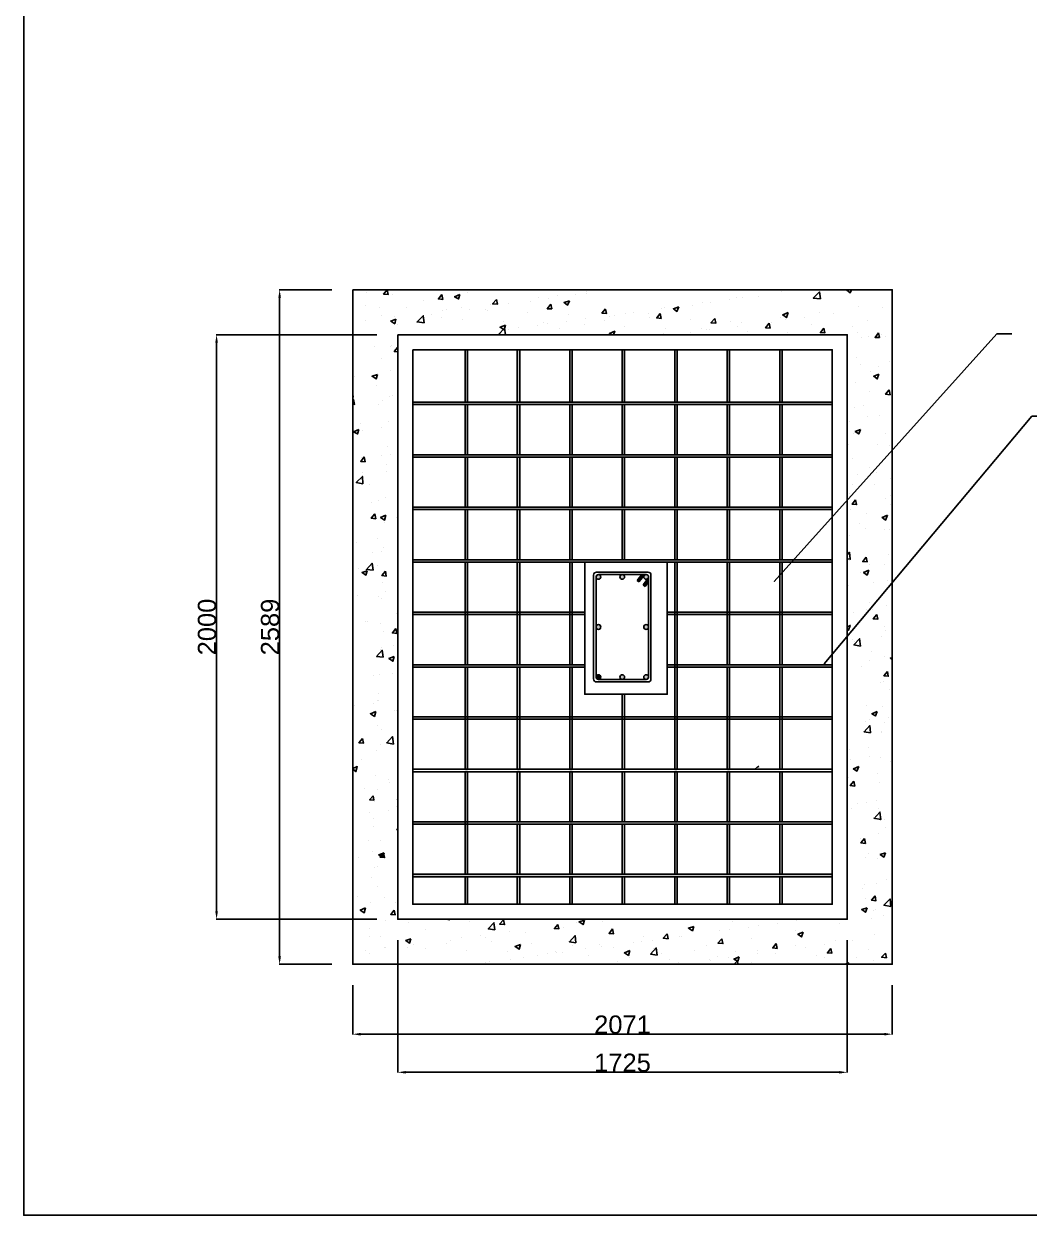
# Model space of a CAD drawing. Header units: millimetres. Extents: x -5055 to 12893, y -3743 to 6806.
# Drawn here: x 5940 to 9799, y -3743 to 829 of the extents above; entities that cross this region are included whole.
import ezdxf
from ezdxf import colors
from ezdxf.entities.mleader import LeaderData, LeaderLine
from ezdxf.math import Vec2, Vec3

# ---------------------------------------------------------------- set-up
doc = ezdxf.new("R2010")
doc.units = ezdxf.units.MM
doc.styles.get("Standard").update_dxf_attribs({"font": 'arial.ttf'})
doc.dimstyles.new('ISO-25', dxfattribs={"dimtxt": 70, "dimasz": 30, "dimexe": 1.25, "dimexo": 80, "dimtad": 1, "dimdec": 0, "dimzin": 9, "dimtxsty": 'Standard', "dimcen": 2.5, "dimadec": 0, "dimazin": 0, "dimtfac": 1, "dimtdec": 0, "dimtmove": 0, "dimatfit": 3, "dimfxl": 1, "dimarcsym": 0})

# ---------------------------------------------------------------- blocks, each defined once
blk = doc.blocks.new('*D10')
at = {"color": 0, "lineweight": -2, "transparency": 16777216}
for p, q in [((7122.5, -191.3), (6920.6, -191.3)), ((6921.8, -221.3), (6921.8, -2750.1)), ((7122.5, -2780.1), (6920.6, -2780.1))]:
    blk.add_line(p, q, dxfattribs=at)
at = {"color": 0, "transparency": 16777216}
for points in [[(6916.8, -221.3), (6926.8, -221.3), (6921.8, -191.3)], [(6916.8, -2750.1), (6926.8, -2750.1), (6921.8, -2780.1)]]:
    blk.add_solid(points, dxfattribs=at)
at = {"layer": 'Defpoints', "color": 0, "transparency": 16777216}
for p in [(7202.5, -191.3), (6921.8, -2780.1), (7202.5, -2780.1)]:
    blk.add_point(p, dxfattribs=at)
at = {"color": 0, "transparency": 16777216, "insert": (6885.5, -1485.7), "char_height": 70, "attachment_point": 5, "rotation": 90}
blk.add_mtext('2589', dxfattribs=at)
blk = doc.blocks.new('*D13')
at = {"color": 0, "lineweight": -2, "transparency": 16777216}
for p, q in [((7202.5, -2860.1), (7202.5, -3049.6)), ((9273.2, -2860.1), (9273.2, -3049.6)), ((7232.5, -3048.4), (9243.2, -3048.4))]:
    blk.add_line(p, q, dxfattribs=at)
at = {"color": 0, "transparency": 16777216}
for points in [[(7232.5, -3043.4), (7232.5, -3053.4), (7202.5, -3048.4)], [(9243.2, -3043.4), (9243.2, -3053.4), (9273.2, -3048.4)]]:
    blk.add_solid(points, dxfattribs=at)
at = {"layer": 'Defpoints', "color": 0, "transparency": 16777216}
for p in [(7202.5, -2780.1), (9273.2, -2780.1), (9273.2, -3048.4)]:
    blk.add_point(p, dxfattribs=at)
at = {"color": 0, "transparency": 16777216, "insert": (8237.9, -3012), "char_height": 70, "attachment_point": 5}
blk.add_mtext('2071', dxfattribs=at)
blk = doc.blocks.new('*D15')
at = {"color": 0, "lineweight": -2, "transparency": 16777216}
for p, q in [((7295.2, -364), (6678.5, -364)), ((6679.8, -394), (6679.8, -2577.4)), ((7295.2, -2607.4), (6678.5, -2607.4))]:
    blk.add_line(p, q, dxfattribs=at)
at = {"color": 0, "transparency": 16777216}
for points in [[(6674.8, -394), (6684.8, -394), (6679.8, -364)], [(6674.8, -2577.4), (6684.8, -2577.4), (6679.8, -2607.4)]]:
    blk.add_solid(points, dxfattribs=at)
at = {"layer": 'Defpoints', "color": 0, "transparency": 16777216}
for p in [(7375.2, -364), (6679.8, -2607.4), (7375.2, -2607.4)]:
    blk.add_point(p, dxfattribs=at)
at = {"color": 0, "transparency": 16777216, "insert": (6643.4, -1485.7), "char_height": 70, "attachment_point": 5, "rotation": 90}
blk.add_mtext('2000', dxfattribs=at)
blk = doc.blocks.new('*D16')
at = {"color": 0, "lineweight": -2, "transparency": 16777216}
for p, q in [((7375.2, -2687.4), (7375.2, -3195.8)), ((9100.5, -2687.4), (9100.5, -3195.8)), ((9070.5, -3194.6), (7405.2, -3194.6))]:
    blk.add_line(p, q, dxfattribs=at)
at = {"color": 0, "transparency": 16777216}
for points in [[(7405.2, -3189.6), (7405.2, -3199.6), (7375.2, -3194.6)], [(9070.5, -3189.6), (9070.5, -3199.6), (9100.5, -3194.6)]]:
    blk.add_solid(points, dxfattribs=at)
at = {"layer": 'Defpoints', "color": 0, "transparency": 16777216}
for p in [(7375.2, -2607.4), (9100.5, -2607.4), (7375.2, -3194.6)]:
    blk.add_point(p, dxfattribs=at)
at = {"color": 0, "transparency": 16777216, "insert": (8237.9, -3158.2), "char_height": 70, "attachment_point": 5}
blk.add_mtext('1725', dxfattribs=at)

msp = doc.modelspace()

# ---------------------------------------------------------------- hatches: boundary and pattern name
h = msp.add_hatch(color=256)
h.dxf.hatch_style = 1
h.paths.add_polyline_path([(7643.5, -421.5), (7634.3, -421.5), (7634.3, -2549.8), (7643.5, -2549.8)])
h.paths.add_polyline_path([(7843.3, -421.5), (7834.1, -421.5), (7834.1, -2549.8), (7843.3, -2549.8)])
h.paths.add_polyline_path([(8044.7, -421.5), (8035.5, -421.5), (8035.5, -2549.8), (8044.7, -2549.8)])
h.paths.add_polyline_path([(8246.2, -1293.4, -1), (8227.8, -1293.4, -1)], flags=0)
h.paths.add_polyline_path([(8154.8, -1485.7, -1), (8136.4, -1485.7, -1)], flags=0)
h.paths.add_polyline_path([(8246.2, -1678, -1), (8227.8, -1678, -1)], flags=0)
edge = h.paths.add_edge_path()
edge.add_arc((8145.5, -1678), 9.2, 276.7774, 360)
edge.add_arc((8145.5, -1678), 9.2, 0, 173.2226)
edge.add_arc((8147.8, -1675.7), 11.5, 186.0612, 263.9388)
edge = h.paths.add_edge_path()
edge.add_arc((8145.5, -1293.4), 9.2, 186.7774, 360)
edge.add_arc((8145.5, -1293.4), 9.2, 0, 83.2226)
edge.add_arc((8147.8, -1295.7), 11.5, 96.0612, 173.9388)
h = msp.add_hatch(color=256)
h.dxf.hatch_style = 1
h.paths.add_polyline_path([(8246.2, -421.5), (8237, -421.5), (8237, -1227.5), (8246.2, -1227.5)])
h.paths.add_polyline_path([(8649.2, -421.5), (8640, -421.5), (8640, -2549.8), (8649.2, -2549.8)])
h.paths.add_polyline_path([(8850.7, -421.5), (8841.5, -421.5), (8841.5, -1287.6), (8850.7, -1277.4)])
h.paths.add_polyline_path([(8447.7, -421.5), (8438.5, -421.5), (8438.5, -2549.8), (8447.7, -2549.8)])
h = msp.add_hatch(color=256)
h.dxf.hatch_style = 1
h.paths.add_polyline_path([(8895.5, -1227.5), (7432.8, -1227.5), (7432.8, -1236.7), (8887.3, -1236.7)])
h.paths.add_polyline_path([(9043, -1026), (7432.8, -1026), (7432.8, -1035.2), (9043, -1035.2)])
h.paths.add_polyline_path([(9043, -824.5), (7432.8, -824.5), (7432.8, -833.7), (9043, -833.7)])
h.paths.add_polyline_path([(9043, -623), (7432.8, -623), (7432.8, -632.2), (9043, -632.2)])
h = msp.add_hatch(color=256)
h.dxf.hatch_style = 1
h.paths.add_polyline_path([(9043, -1227.5), (8895.5, -1227.5), (8887.3, -1236.7), (9043, -1236.7)])
h = msp.add_hatch(color=256)
h.dxf.hatch_style = 1
h.paths.add_polyline_path([(8154.7, -1293.4, 1), (8136.3, -1293.4, 1)])
h.paths.add_polyline_path([(8246.2, -1293.4, 1), (8227.8, -1293.4, 1)])
h.paths.add_polyline_path([(8337.8, -1293.4, 1), (8319.4, -1293.4, 1)])
h.paths.add_polyline_path([(8337.8, -1487), (8337.8, -1484.4, 0.930565), (8319.5, -1485.7, 0.930565)])
h.paths.add_polyline_path([(8136.4, -1485.7, 1), (8154.8, -1485.7, 1)])
h.paths.add_polyline_path([(8154.7, -1678, 1), (8136.3, -1678, 1)])
h.paths.add_polyline_path([(8246.2, -1678, 1), (8227.8, -1678, 1)])
h.paths.add_polyline_path([(8337.8, -1678, 1), (8319.4, -1678, 1)])
h = msp.add_hatch(color=256)
h.dxf.hatch_style = 1
h.paths.add_polyline_path([(8246.2, -1293.4, -1), (8227.8, -1293.4, -1)], flags=0)
h.paths.add_polyline_path([(8154.8, -1485.7, -1), (8136.4, -1485.7, -1)], flags=0)
h.paths.add_polyline_path([(8246.2, -1678, -1), (8227.8, -1678, -1)], flags=0)
edge = h.paths.add_edge_path()
edge.add_arc((8145.5, -1678), 9.2, 276.7774, 360)
edge.add_arc((8145.5, -1678), 9.2, 0, 173.2226)
edge.add_arc((8147.8, -1675.7), 11.5, 186.0612, 263.9388)
edge = h.paths.add_edge_path()
edge.add_arc((8145.5, -1678), 9.2, 276.7774, 360)
edge.add_arc((8145.5, -1678), 9.2, 0, 173.2226)
edge.add_arc((8147.8, -1675.7), 11.5, 186.0612, 263.9388)
edge = h.paths.add_edge_path()
edge.add_arc((8145.5, -1678), 9.2, 276.7774, 360)
edge.add_arc((8145.5, -1678), 9.2, 0, 173.2226)
edge.add_arc((8147.8, -1675.7), 11.5, 186.0612, 263.9388)
h = msp.add_hatch(color=256)
h.dxf.hatch_style = 1
h.paths.add_polyline_path([(8337.8, -1312.6), (8337.8, -1297.3), (8317.5, -1324.4), (8324.8, -1329.9)])
h.paths.add_polyline_path([(8321.1, -1288, -0.23959), (8328.6, -1284.2), (8312.4, -1284.2), (8294.1, -1306.7), (8301.2, -1312.5)])
h = msp.add_hatch(color=256)
h.dxf.hatch_style = 1
h.paths.add_polyline_path([(8640, -1429), (8447.7, -1429), (8447.7, -1438.2), (8640, -1438.2)], flags=16)
h.paths.add_polyline_path([(7834.1, -1429), (7643.5, -1429), (7643.5, -1438.2), (7834.1, -1438.2)])
h.paths.add_polyline_path([(7634.3, -1429), (7432.8, -1429), (7432.8, -1438.2), (7634.3, -1438.2)])
h.paths.add_polyline_path([(8035.5, -1429), (7843.3, -1429), (7843.3, -1438.2), (8035.5, -1438.2)])
h.paths.add_polyline_path([(9043, -1429), (8409.7, -1429), (8409.7, -1438.2), (9043, -1438.2)])
h = msp.add_hatch(color=256)
h.dxf.hatch_style = 1
h.paths.add_polyline_path([(8093.1, -1630.4), (7432.8, -1630.4), (7432.8, -1639.6), (8093.1, -1639.6)])
h.paths.add_polyline_path([(8093.1, -1429), (8044.7, -1429), (8044.7, -1438.2), (8093.1, -1438.2)])
h = msp.add_hatch(color=256)
h.dxf.hatch_style = 1
h.paths.add_polyline_path([(8640, -1429), (8447.7, -1429), (8447.7, -1438.2), (8640, -1438.2)])
h = msp.add_hatch(color=256)
h.dxf.hatch_style = 1
h.paths.add_polyline_path([(9043, -1630.4), (8447.7, -1630.4), (8447.7, -1639.6), (9043, -1639.6)])
h.paths.add_polyline_path([(8438.5, -1630.4), (8409.7, -1630.4), (8409.7, -1639.6), (8438.5, -1639.6)])
h = msp.add_hatch(color=256)
h.dxf.hatch_style = 1
h.paths.add_polyline_path([(7634.3, -1830.2), (7432.8, -1830.2), (7432.8, -1839.4), (7634.3, -1839.4)])
h.paths.add_polyline_path([(7834.1, -1830.2), (7643.5, -1830.2), (7643.5, -1839.4), (7834.1, -1839.4)])
h.paths.add_polyline_path([(8035.5, -1830.2), (7843.3, -1830.2), (7843.3, -1839.4), (8035.5, -1839.4)])
h.paths.add_polyline_path([(8237, -1830.2), (8044.7, -1830.2), (8044.7, -1839.4), (8237, -1839.4)])
h.paths.add_polyline_path([(8438.5, -1830.2), (8246.2, -1830.2), (8246.2, -1839.4), (8438.5, -1839.4)])
h.paths.add_polyline_path([(8640, -1830.2), (8447.7, -1830.2), (8447.7, -1839.4), (8640, -1839.4)])
h.paths.add_polyline_path([(8841.5, -1830.2), (8649.2, -1830.2), (8649.2, -1839.4), (8841.5, -1839.4)])
h.paths.add_polyline_path([(9043, -1830.2), (8850.7, -1830.2), (8850.7, -1839.4), (9043, -1839.4)])
h = msp.add_hatch(color=256)
h.dxf.hatch_style = 1
h.paths.add_polyline_path([(8850.7, -2040.9), (8841.5, -2040.9), (8841.5, -2233.2), (8850.7, -2233.2)])
h = msp.add_hatch(color=256)
h.dxf.hatch_style = 1
h.paths.add_polyline_path([(9043, -2434.7), (7432.8, -2434.7), (7432.8, -2443.9), (9043, -2443.9)])
h.paths.add_polyline_path([(7634.3, -2233.2), (7432.8, -2233.2), (7432.8, -2242.4), (7634.3, -2242.4)])

# ---------------------------------------------------------------- linework, layer by layer
for p, q in [((7432.8, -1227.5), (7634.3, -1227.5)), ((7643.5, -1227.5), (7834.1, -1227.5)), ((7843.3, -1227.5), (8035.5, -1227.5)), ((8044.7, -1227.5), (8438.5, -1227.5)), ((8447.7, -1227.5), (8640, -1227.5)), ((8649.2, -1227.5), (8841.5, -1227.5)), ((8850.7, -1227.5), (9043, -1227.5)), ((7432.8, -1236.7), (7634.3, -1236.7)), ((7643.5, -1236.7), (7834.1, -1236.7)), ((7843.3, -1236.7), (8035.5, -1236.7)), ((8044.7, -1236.7), (8438.5, -1236.7)), ((8447.7, -1236.7), (8640, -1236.7)), ((8649.2, -1236.7), (8841.5, -1236.7)), ((8850.7, -1236.7), (9043, -1236.7)), ((8312.4, -1284.2), (8294.1, -1306.7)), ((8294.1, -1306.7), (8301.2, -1312.5)), ((8321.7, -1287.2), (8301.2, -1312.5)), ((8337.8, -1297.3), (8317.5, -1324.4)), ((8317.5, -1324.4), (8324.8, -1329.9)), ((8337.8, -1312.6), (8324.8, -1329.9))]:
    msp.add_line(p, q)
at = {"color": 7, "lineweight": 25}
for points in [[(5939.9, 6806.1), (12893.3, 6806.1), (12893.3, -3742.9), (5939.9, -3742.9)], [(7202.5, -191.3), (9273.2, -191.3), (9273.2, -2780.1), (7202.5, -2780.1)], [(7334.6, -191.3), (7338, -209.9), (7321, -208.2)], [(7544.5, -209.9), (7547.9, -228.5), (7531, -226.8)], [(7614, -209.9), (7608.9, -226.8), (7593.6, -218.4)], [(7754.5, -228.5), (7757.9, -247.2), (7739.2, -245.5)], [(8997.3, -226.8), (8970.2, -223.4), (8993.9, -199.7)], [(7962.7, -247.2), (7966.1, -264.1), (7949.2, -264.1)], [(8033.9, -233.6), (8027.1, -250.5), (8013.5, -240.4)], [(8453.8, -257.3), (8447, -274.2), (8433.4, -264.1)], [(7368.4, -304.7), (7363.4, -321.7), (7348.1, -311.5)], [(7476.8, -318.3), (7449.7, -314.9), (7473.4, -291.2)], [(8382.6, -282.7), (8386, -301.3), (8369.1, -299.6)], [(8592.6, -301.3), (8596, -320), (8577.4, -318.3)], [(8800.8, -320), (8804.2, -338.6), (8787.3, -336.9)], [(8873.7, -279.3), (8866.9, -297.9), (8853.3, -287.8)], [(7375.2, -364), (9100.5, -364), (9100.5, -2607.4), (7375.2, -2607.4)], [(7788.3, -326.7), (7783.3, -345.4), (7768, -335.2)], [(9010.8, -338.6), (9014.2, -357.2), (8997.3, -355.5)], [(9220.7, -357.2), (9224.1, -374.1), (9207.2, -374.1)], [(7432.8, -421.5), (9043, -421.5), (9043, -2549.8), (7432.8, -2549.8)], [(7297.3, -516.4), (7292.3, -533.3), (7277, -523.1)], [(9222.4, -514.7), (9215.7, -533.3), (9202.1, -523.1)], [(9261.4, -575.6), (9264.8, -594.2), (9247.8, -592.6)], [(7226.2, -728), (7221.1, -744.9), (7205.9, -736.5)], [(9151.3, -728), (9144.6, -744.9), (9131, -734.8)], [(7246.5, -833), (7249.9, -851.6), (7233, -849.9)], [(7241.5, -936.3), (7216.1, -931.2), (7239.8, -907.5)], [(9132.7, -997.2), (9136.1, -1015.8), (9119.2, -1014.1)], [(7287.2, -1051.4), (7290.6, -1070), (7273.6, -1068.3)], [(7329.5, -1056.5), (7324.4, -1075.1), (7309.2, -1064.9)], [(9254.6, -1056.5), (9247.8, -1075.1), (9234.3, -1064.9)], [(9043, -1227.5), (7432.8, -1227.5)], [(9173.3, -1217.3), (9176.7, -1235.9), (9159.8, -1234.3)], [(7258.4, -1269.8), (7253.3, -1286.7), (7238.1, -1276.6)], [(7280.4, -1268.1), (7255, -1264.7), (7277, -1241)], [(7327.8, -1271.5), (7331.2, -1290.1), (7314.3, -1288.4)], [(9183.5, -1268.1), (9176.7, -1286.7), (9163.2, -1276.6)], [(9214, -1437.4), (9217.4, -1456.1), (9200.4, -1454.4)], [(7368.4, -1491.6), (7371.8, -1510.2), (7354.9, -1508.5)], [(9151.3, -1559.3), (9125.9, -1554.3), (9147.9, -1530.6)], [(7319.3, -1601.7), (7294, -1598.3), (7316, -1574.6)], [(7361.7, -1598.3), (7356.6, -1616.9), (7341.4, -1606.7)], [(9254.6, -1655.8), (9258, -1674.5), (9241.1, -1672.8)], [(7290.6, -1809.9), (7285.5, -1828.5), (7270.2, -1818.4)], [(9215.7, -1809.9), (9208.9, -1826.9), (9195.4, -1818.4)], [(9190.3, -1891.2), (9164.9, -1887.8), (9186.9, -1864.1)], [(7239.8, -1913.2), (7243.2, -1931.8), (7226.2, -1930.1)], [(7358.3, -1935.2), (7332.9, -1930.1), (7354.9, -1906.4)], [(9144.6, -2021.6), (9137.8, -2038.5), (9124.2, -2030)], [(9125.9, -2077.4), (9129.3, -2096.1), (9112.4, -2094.4)], [(7280.4, -2133.3), (7283.8, -2150.2), (7266.9, -2148.6)], [(9166.6, -2297.5), (9170, -2316.2), (9153, -2314.5)], [(7322.7, -2351.7), (7317.7, -2368.7), (7302.4, -2360.2)], [(7321, -2351.7), (7324.4, -2370.4), (7307.5, -2368.7)], [(9247.8, -2351.7), (9241.1, -2368.7), (9227.5, -2358.5)], [(9207.2, -2517.7), (9210.6, -2536.3), (9193.7, -2534.6)], [(9268.2, -2558.3), (9241.1, -2553.2), (9264.8, -2529.5)], [(7251.6, -2563.4), (7246.5, -2582), (7231.3, -2571.8)], [(7361.7, -2571.8), (7365.1, -2590.5), (7348.1, -2588.8)], [(9176.7, -2563.4), (9170, -2580.3), (9156.4, -2570.1)], [(7747.7, -2648), (7722.3, -2644.6), (7744.3, -2620.9)], [(7781.6, -2609.1), (7785, -2627.7), (7766.3, -2626)], [(7989.8, -2627.7), (7993.2, -2644.6), (7976.3, -2642.9)], [(8091.4, -2610.8), (8086.3, -2627.7), (8071.1, -2617.6)], [(8199.8, -2644.6), (8203.2, -2663.3), (8186.2, -2661.6)], [(8511.3, -2634.5), (8506.2, -2651.4), (8491, -2641.3)], [(7426, -2681.9), (7420.9, -2698.8), (7405.7, -2688.7)], [(8059.3, -2697.1), (8033.9, -2693.7), (8055.9, -2670)], [(8409.7, -2663.3), (8413.1, -2681.9), (8394.5, -2680.2)], [(8619.7, -2681.9), (8623.1, -2700.5), (8604.4, -2698.8)], [(8931.2, -2656.5), (8924.4, -2675.1), (8910.9, -2665)], [(7845.9, -2703.9), (7840.8, -2722.5), (7825.6, -2712.4)], [(8265.8, -2727.6), (8260.7, -2746.2), (8245.5, -2736.1)], [(8370.8, -2744.5), (8345.4, -2741.2), (8367.4, -2717.4)], [(8827.9, -2700.5), (8831.3, -2719.1), (8814.4, -2717.4)], [(9037.9, -2719.1), (9041.3, -2737.8), (9024.3, -2736.1)], [(9247.8, -2737.8), (9251.2, -2754.7), (9232.6, -2753)], [(8685.7, -2751.3), (8680.6, -2768.2), (8665.4, -2759.8)]]:
    msp.add_lwpolyline(points, close=True, dxfattribs=at)
for points in [[(7255, -203.1), (7255, -203.1)], [(7327.8, -194.7), (7327.8, -194.7)], [(7356.6, -209.9), (7356.6, -209.9)], [(7644.4, -203.1), (7644.4, -203.1)], [(7915.3, -221.8), (7915.3, -221.8)], [(7952.6, -225.1), (7952.6, -225.1)], [(7988.1, -213.3), (7988.1, -213.3)], [(8055.9, -208.2), (8055.9, -208.2)], [(8098.2, -198.1), (8098.2, -198.1)], [(8099.9, -206.5), (8099.9, -206.5)], [(8677.2, -221.8), (8677.2, -221.8)], [(8697.6, -220.1), (8697.6, -220.1)], [(8758.5, -216.7), (8758.5, -216.7)], [(8848.3, -193), (8848.3, -193)], [(8848.3, -199.7), (8848.3, -199.7)], [(9117.5, -191.3), (9112.4, -203.1), (9098.8, -193), (9102.2, -191.3)], [(7205.9, -231.9), (7205.9, -231.9)], [(7249.9, -252.2), (7249.9, -252.2)], [(7304.1, -260.7), (7304.1, -260.7)], [(7407.4, -259), (7407.4, -259)], [(7473.4, -231.9), (7473.4, -231.9)], [(7546.2, -270.9), (7546.2, -270.9)], [(7563.2, -265.8), (7563.2, -265.8)], [(7619, -260.7), (7619, -260.7)], [(7651.2, -267.5), (7651.2, -267.5)], [(7713.9, -265.8), (7713.9, -265.8)], [(7718.9, -272.5), (7718.9, -272.5)], [(7730.8, -247.2), (7730.8, -247.2)], [(7801.9, -245.5), (7801.9, -245.5)], [(7884.9, -237), (7884.9, -237)], [(8172.7, -265.8), (8176.1, -282.7), (8159.1, -281), (8172.7, -264.1)], [(8389.4, -264.1), (8389.4, -264.1)], [(8397.9, -260.7), (8397.9, -260.7)], [(8507.9, -252.2), (8507.9, -252.2)], [(8545.2, -242.1), (8545.2, -242.1)], [(8574, -240.4), (8574, -240.4)], [(8646.8, -230.2), (8646.8, -230.2)], [(9142.9, -257.3), (9142.9, -257.3)], [(9234.3, -259), (9234.3, -259)], [(7251.6, -309.8), (7251.6, -309.8)], [(7312.6, -291.2), (7312.6, -291.2)], [(7353.2, -306.4), (7353.2, -306.4)], [(7361.7, -294.6), (7361.7, -294.6)], [(7468.3, -297.9), (7468.3, -297.9)], [(7503.9, -286.1), (7503.9, -286.1)], [(7544.5, -296.3), (7544.5, -296.3)], [(7624.1, -304.7), (7624.1, -304.7)], [(7779.9, -311.5), (7779.9, -311.5)], [(7874.7, -279.3), (7874.7, -279.3)], [(7935.7, -318.3), (7935.7, -318.3)], [(8022, -313.2), (8022, -313.2)], [(8030.5, -286.1), (8030.5, -286.1)], [(8096.5, -303), (8096.5, -303)], [(8167.6, -309.8), (8167.6, -309.8)], [(8186.2, -292.9), (8186.2, -292.9)], [(8206.6, -289.5), (8206.6, -289.5)], [(8248.9, -281), (8248.9, -281)], [(8279.4, -279.3), (8279.4, -279.3)], [(8336.9, -281), (8336.9, -281)], [(8342, -297.9), (8342, -297.9)], [(8497.8, -304.7), (8497.8, -304.7)], [(8653.5, -311.5), (8653.5, -311.5)], [(8694.2, -318.3), (8694.2, -318.3)], [(8809.3, -318.3), (8809.3, -318.3)], [(8843.2, -297.9), (8843.2, -297.9)], [(8865.2, -306.4), (8865.2, -306.4)], [(8938, -297.9), (8938, -297.9)], [(8992.2, -279.3), (8992.2, -279.3)], [(9049.7, -282.7), (9049.7, -282.7)], [(9176.7, -309.8), (9176.7, -309.8)], [(7204.2, -353.8), (7204.2, -353.8)], [(7373.5, -325), (7373.5, -325)], [(7652.9, -362.3), (7652.9, -362.3)], [(7776.5, -364), (7763, -362.3), (7785, -338.6), (7788.3, -364)], [(7798.5, -343.7), (7798.5, -343.7)], [(7837.5, -336.9), (7837.5, -336.9)], [(7910.3, -328.4), (7910.3, -328.4)], [(7949.2, -321.7), (7949.2, -321.7)], [(7996.6, -340.3), (7996.6, -340.3)], [(8091.4, -325), (8091.4, -325)], [(8196.4, -364), (8187.9, -358.9), (8208.2, -350.4), (8203.2, -364)], [(8247.2, -331.8), (8247.2, -331.8)], [(8394.5, -358.9), (8394.5, -358.9)], [(8403, -338.6), (8403, -338.6)], [(8497.8, -355.5), (8497.8, -355.5)], [(8541.8, -340.3), (8541.8, -340.3)], [(8560.4, -343.7), (8560.4, -343.7)], [(8570.6, -345.4), (8570.6, -345.4)], [(8680.6, -331.8), (8680.6, -331.8)], [(8716.2, -350.4), (8716.2, -350.4)], [(8872, -357.2), (8872, -357.2)], [(8965.1, -325), (8965.1, -325)], [(9007.4, -338.6), (9007.4, -338.6)], [(9027.7, -364), (9027.7, -364)], [(9122.5, -331.8), (9122.5, -331.8)], [(9139.5, -353.8), (9139.5, -353.8)], [(9230.9, -364), (9230.9, -364)], [(7285.5, -409.7), (7285.5, -409.7)], [(7348.1, -408), (7348.1, -408)], [(7349.8, -404.6), (7349.8, -404.6)], [(7375.2, -430), (7361.7, -428.3), (7375.2, -411.4)], [(9156.4, -374.1), (9156.4, -374.1)], [(9183.5, -370.8), (9183.5, -370.8)], [(9246.1, -372.4), (9246.1, -372.4)], [(7314.3, -457.1), (7314.3, -457.1)], [(7634.3, -421.5), (7634.3, -623)], [(7643.5, -421.5), (7643.5, -623)], [(7834.1, -421.5), (7834.1, -623)], [(7843.3, -421.5), (7843.3, -623)], [(8035.5, -421.5), (8035.5, -623)], [(8044.7, -421.5), (8044.7, -623)], [(8237, -421.5), (8237, -623)], [(8246.2, -421.5), (8246.2, -623)], [(8438.5, -421.5), (8438.5, -623)], [(8447.7, -421.5), (8447.7, -623)], [(8640, -421.5), (8640, -623)], [(8649.2, -421.5), (8649.2, -623)], [(8841.5, -421.5), (8841.5, -623)], [(8850.7, -421.5), (8850.7, -623)], [(9136.1, -450.3), (9136.1, -450.3)], [(7346.4, -501.1), (7346.4, -501.1)], [(9153, -479.1), (9153, -479.1)], [(9219.1, -485.9), (9219.1, -485.9)], [(9263.1, -465.6), (9263.1, -465.6)], [(7207.6, -524.8), (7207.6, -524.8)], [(9132.7, -548.5), (9132.7, -548.5)], [(9188.6, -504.5), (9188.6, -504.5)], [(7202.5, -602.7), (7204.2, -602.7), (7202.5, -592.6)], [(7292.3, -557), (7292.3, -557)], [(9186.9, -580.7), (9186.9, -580.7)], [(7202.5, -618), (7205.9, -612.9), (7209.3, -631.5), (7202.5, -629.8)], [(7302.4, -631.5), (7302.4, -631.5)], [(7316, -616.3), (7316, -616.3)], [(7343.1, -599.3), (7343.1, -599.3)], [(7353.2, -595.9), (7353.2, -595.9)], [(7432.8, -623), (7634.3, -623)], [(7432.8, -632.2), (7634.3, -632.2)], [(7634.3, -632.2), (7634.3, -824.5)], [(7643.5, -623), (7834.1, -623)], [(7643.5, -632.2), (7834.1, -632.2)], [(7643.5, -632.2), (7643.5, -824.5)], [(7834.1, -632.2), (7834.1, -824.5)], [(7843.3, -623), (8035.5, -623)], [(7843.3, -632.2), (8035.5, -632.2)], [(7843.3, -632.2), (7843.3, -824.5)], [(8035.5, -632.2), (8035.5, -824.5)], [(8044.7, -623), (8237, -623)], [(8044.7, -632.2), (8237, -632.2)], [(8044.7, -632.2), (8044.7, -824.5)], [(8237, -632.2), (8237, -824.5)], [(8246.2, -623), (8438.5, -623)], [(8246.2, -632.2), (8438.5, -632.2)], [(8246.2, -632.2), (8246.2, -824.5)], [(8438.5, -632.2), (8438.5, -824.5)], [(8447.7, -623), (8640, -623)], [(8447.7, -632.2), (8640, -632.2)], [(8447.7, -632.2), (8447.7, -824.5)], [(8640, -632.2), (8640, -824.5)], [(8649.2, -623), (8841.5, -623)], [(8649.2, -632.2), (8841.5, -632.2)], [(8649.2, -632.2), (8649.2, -824.5)], [(8841.5, -632.2), (8841.5, -824.5)], [(8850.7, -623), (9043, -623)], [(8850.7, -632.2), (9043, -632.2)], [(8850.7, -632.2), (8850.7, -824.5)], [(9163.2, -636.6), (9163.2, -636.6)], [(9129.3, -645), (9129.3, -645)], [(9176.7, -678.9), (9176.7, -678.9)], [(9224.1, -675.5), (9224.1, -675.5)], [(7202.5, -724.6), (7202.5, -724.6)], [(7233, -706), (7233, -706)], [(7238.1, -731.4), (7238.1, -731.4)], [(7312.6, -721.2), (7312.6, -721.2)], [(7339.7, -695.8), (7339.7, -695.8)], [(7373.5, -694.1), (7373.5, -694.1)], [(9110.7, -695.8), (9110.7, -695.8)], [(9125.9, -743.2), (9125.9, -743.2)], [(9246.1, -743.2), (9246.1, -743.2)], [(7336.3, -792.3), (7336.3, -792.3)], [(7346.4, -822.8), (7346.4, -822.8)], [(9103.9, -783.9), (9103.9, -783.9)], [(9217.4, -785.6), (9217.4, -785.6)], [(9261.4, -790.7), (9261.4, -790.7)], [(9271.5, -819.4), (9271.5, -819.4)], [(7234.7, -836.4), (7234.7, -836.4)], [(7314.3, -826.2), (7314.3, -826.2)], [(7332.9, -861.8), (7332.9, -861.8)], [(7432.8, -824.5), (7634.3, -824.5)], [(7432.8, -833.7), (7634.3, -833.7)], [(7634.3, -833.7), (7634.3, -1026)], [(7643.5, -824.5), (7834.1, -824.5)], [(7643.5, -833.7), (7834.1, -833.7)], [(7643.5, -833.7), (7643.5, -1026)], [(7834.1, -833.7), (7834.1, -1026)], [(7843.3, -824.5), (8035.5, -824.5)], [(7843.3, -833.7), (8035.5, -833.7)], [(7843.3, -833.7), (7843.3, -1026)], [(8035.5, -833.7), (8035.5, -1026)], [(8044.7, -824.5), (8237, -824.5)], [(8044.7, -833.7), (8237, -833.7)], [(8044.7, -833.7), (8044.7, -1026)], [(8237, -833.7), (8237, -1026)], [(8246.2, -824.5), (8438.5, -824.5)], [(8246.2, -833.7), (8438.5, -833.7)], [(8246.2, -833.7), (8246.2, -1026)], [(8438.5, -833.7), (8438.5, -1026)], [(8447.7, -824.5), (8640, -824.5)], [(8447.7, -833.7), (8640, -833.7)], [(8447.7, -833.7), (8447.7, -1026)], [(8640, -833.7), (8640, -1026)], [(8649.2, -824.5), (8841.5, -824.5)], [(8649.2, -833.7), (8841.5, -833.7)], [(8649.2, -833.7), (8649.2, -1026)], [(8841.5, -833.7), (8841.5, -1026)], [(8850.7, -824.5), (9043, -824.5)], [(8850.7, -833.7), (9043, -833.7)], [(8850.7, -833.7), (8850.7, -1026)], [(9122.5, -839.8), (9122.5, -839.8)], [(7238.1, -893.9), (7238.1, -893.9)], [(7331.2, -890.5), (7331.2, -890.5)], [(9141.2, -900.7), (9141.2, -900.7)], [(9186.9, -875.3), (9186.9, -875.3)], [(9214, -892.2), (9214, -892.2)], [(7268.6, -938), (7268.6, -938)], [(9119.2, -938), (9119.2, -938)], [(9203.8, -939.6), (9203.8, -939.6)], [(9268.2, -917.6), (9268.2, -917.6)], [(7302.4, -1000.6), (7302.4, -1000.6)], [(7327.8, -987.1), (7327.8, -987.1)], [(9109, -973.5), (9109, -973.5)], [(9247.8, -992.1), (9247.8, -992.1)], [(9264.8, -980.3), (9264.8, -980.3)], [(7273.6, -1009.1), (7273.6, -1009.1)], [(7432.8, -1026), (7634.3, -1026)], [(7432.8, -1035.2), (7634.3, -1035.2)], [(7634.3, -1035.2), (7634.3, -1227.5)], [(7643.5, -1026), (7834.1, -1026)], [(7643.5, -1035.2), (7834.1, -1035.2)], [(7643.5, -1035.2), (7643.5, -1227.5)], [(7834.1, -1035.2), (7834.1, -1227.5)], [(7843.3, -1026), (8035.5, -1026)], [(7843.3, -1035.2), (8035.5, -1035.2)], [(7843.3, -1035.2), (7843.3, -1227.5)], [(8035.5, -1035.2), (8035.5, -1227.5)], [(8044.7, -1026), (8237, -1026)], [(8044.7, -1035.2), (8237, -1035.2)], [(8044.7, -1035.2), (8044.7, -1227.5)], [(8237, -1035.2), (8237, -1227.5)], [(8246.2, -1026), (8438.5, -1026)], [(8246.2, -1035.2), (8438.5, -1035.2)], [(8246.2, -1035.2), (8246.2, -1227.5)], [(8438.5, -1035.2), (8438.5, -1227.5)], [(8447.7, -1026), (8640, -1026)], [(8447.7, -1035.2), (8640, -1035.2)], [(8447.7, -1035.2), (8447.7, -1227.5)], [(8640, -1035.2), (8640, -1227.5)], [(8649.2, -1026), (8841.5, -1026)], [(8649.2, -1035.2), (8841.5, -1035.2)], [(8649.2, -1035.2), (8649.2, -1227.5)], [(8841.5, -1035.2), (8841.5, -1227.5)], [(8850.7, -1026), (9043, -1026)], [(8850.7, -1035.2), (9043, -1035.2)], [(8850.7, -1035.2), (8850.7, -1227.5)], [(9114.1, -1034.5), (9114.1, -1034.5)], [(9137.8, -1007.4), (9137.8, -1007.4)], [(9175, -1049.7), (9175, -1049.7)], [(9264.8, -1014.1), (9264.8, -1014.1)], [(7324.4, -1085.3), (7324.4, -1085.3)], [(7371.8, -1064.9), (7371.8, -1064.9)], [(9146.2, -1088.6), (9146.2, -1088.6)], [(7373.5, -1134.4), (7373.5, -1134.4)], [(9110.7, -1132.7), (9110.7, -1132.7)], [(9171.6, -1107.3), (9171.6, -1107.3)], [(9244.5, -1112.3), (9244.5, -1112.3)], [(9261.4, -1110.7), (9261.4, -1110.7)], [(7217.8, -1159.8), (7217.8, -1159.8)], [(7299, -1144.5), (7299, -1144.5)], [(7321, -1181.8), (7321, -1181.8)], [(7373.5, -1164.8), (7373.5, -1164.8)], [(7278.7, -1198.7), (7278.7, -1198.7)], [(7312.6, -1197), (7312.6, -1197)], [(9100.5, -1208.9), (9109, -1198.7), (9112.4, -1225.8), (9100.5, -1224.1)], [(9107.3, -1229.2), (9107.3, -1229.2)], [(9258, -1208.9), (9258, -1208.9)], [(7222.8, -1259.7), (7222.8, -1259.7)], [(7295.6, -1249.5), (7295.6, -1249.5)], [(7317.7, -1280), (7317.7, -1280)], [(7634.3, -1236.7), (7634.3, -1630.4)], [(7643.5, -1236.7), (7643.5, -1630.4)], [(7834.1, -1236.7), (7834.1, -1630.4)], [(7843.3, -1236.7), (7843.3, -1630.4)], [(8035.5, -1236.7), (8035.5, -1630.4)], [(8044.7, -1236.7), (8044.7, -1630.4)], [(8093.1, -1236.7), (8093.1, -1743.9), (8409.7, -1743.9), (8409.7, -1236.7)], [(8438.5, -1236.7), (8438.5, -2031.7)], [(8447.7, -1236.7), (8447.7, -2031.7)], [(8640, -1236.7), (8640, -1630.4)], [(8649.2, -1236.7), (8649.2, -1630.4)], [(8841.5, -1236.7), (8841.5, -1630.4)], [(8850.7, -1236.7), (8850.7, -1630.4)], [(9149.6, -1276.6), (9149.6, -1276.6)], [(9186.9, -1244.4), (9186.9, -1244.4)], [(9244.5, -1244.4), (9244.5, -1244.4)], [(7316, -1313.8), (7316, -1313.8)], [(8337.8, -1297.3), (8337.8, -1293.4)], [(9103.9, -1325.7), (9103.9, -1325.7)], [(9202.1, -1313.8), (9202.1, -1313.8)], [(9254.6, -1305.4), (9254.6, -1305.4)], [(7219.5, -1364.6), (7219.5, -1364.6)], [(7300.7, -1369.7), (7300.7, -1369.7)], [(7329.5, -1349.4), (7329.5, -1349.4)], [(7314.3, -1376.5), (7314.3, -1376.5)], [(9186.9, -1393.4), (9186.9, -1393.4)], [(9251.2, -1403.6), (9251.2, -1403.6)], [(7258.4, -1462.8), (7258.4, -1462.8)], [(7371.8, -1434), (7371.8, -1434)], [(7432.8, -1429), (7634.3, -1429)], [(7432.8, -1438.2), (7634.3, -1438.2)], [(7643.5, -1429), (7834.1, -1429)], [(7643.5, -1438.2), (7834.1, -1438.2)], [(7843.3, -1429), (8035.5, -1429)], [(7843.3, -1438.2), (8035.5, -1438.2)], [(8044.7, -1429), (8093.1, -1429)], [(8044.7, -1438.2), (8093.1, -1438.2)], [(8447.7, -1429), (8640, -1429)], [(8447.7, -1438.2), (8640, -1438.2)], [(8649.2, -1429), (8841.5, -1429)], [(8649.2, -1438.2), (8841.5, -1438.2)], [(8850.7, -1429), (9043, -1429)], [(8850.7, -1438.2), (9043, -1438.2)], [(9100.5, -1423.9), (9100.5, -1423.9)], [(9124.2, -1429), (9124.2, -1429)], [(9175, -1418.8), (9175, -1418.8)], [(9198.7, -1418.8), (9198.7, -1418.8)], [(7253.3, -1464.5), (7253.3, -1464.5)], [(7310.9, -1473), (7310.9, -1473)], [(7319.3, -1501.8), (7319.3, -1501.8)], [(9100.5, -1484.8), (9112.4, -1479.8), (9105.6, -1498.4), (9100.5, -1493.3)], [(9244.5, -1483.1), (9244.5, -1483.1)], [(9247.8, -1500.1), (9247.8, -1500.1)], [(9120.9, -1533.9), (9120.9, -1533.9)], [(9129.3, -1542.4), (9129.3, -1542.4)], [(9232.6, -1520.4), (9232.6, -1520.4)], [(7307.5, -1571.2), (7307.5, -1571.2)], [(7312.6, -1566.1), (7312.6, -1566.1)], [(7360, -1556), (7360, -1556)], [(9192, -1581.3), (9192, -1581.3)], [(9242.8, -1598.3), (9242.8, -1598.3)], [(7356.6, -1618.6), (7356.6, -1618.6)], [(7432.8, -1630.4), (7634.3, -1630.4)], [(7432.8, -1639.6), (7634.3, -1639.6)], [(7634.3, -1639.6), (7634.3, -2031.7)], [(7643.5, -1630.4), (7834.1, -1630.4)], [(7643.5, -1639.6), (7834.1, -1639.6)], [(7643.5, -1639.6), (7643.5, -2031.7)], [(7834.1, -1639.6), (7834.1, -2031.7)], [(7843.3, -1630.4), (8035.5, -1630.4)], [(7843.3, -1639.6), (8035.5, -1639.6)], [(7843.3, -1639.6), (7843.3, -2031.7)], [(8035.5, -1639.6), (8035.5, -2031.7)], [(8044.7, -1630.4), (8093.1, -1630.4)], [(8044.7, -1639.6), (8093.1, -1639.6)], [(8044.7, -1639.6), (8044.7, -2031.7)], [(8409.7, -1630.4), (8438.5, -1630.4)], [(8409.7, -1639.6), (8438.5, -1639.6)], [(8447.7, -1630.4), (8640, -1630.4)], [(8447.7, -1639.6), (8640, -1639.6)], [(8640, -1639.6), (8640, -2031.7)], [(8649.2, -1630.4), (8841.5, -1630.4)], [(8649.2, -1639.6), (8841.5, -1639.6)], [(8649.2, -1639.6), (8649.2, -2031.7)], [(8841.5, -1639.6), (8841.5, -2031.7)], [(8850.7, -1630.4), (9043, -1630.4)], [(8850.7, -1639.6), (9043, -1639.6)], [(8850.7, -1639.6), (8850.7, -2031.7)], [(9154.7, -1635.5), (9154.7, -1635.5)], [(9185.2, -1615.2), (9185.2, -1615.2)], [(9273.2, -1610.1), (9266.5, -1605.1), (9273.2, -1603.4)], [(7283.8, -1671.1), (7283.8, -1671.1)], [(7304.1, -1667.7), (7304.1, -1667.7)], [(7356.6, -1662.6), (7356.6, -1662.6)], [(7202.5, -1711.7), (7202.5, -1708.3)], [(7202.5, -1711.7), (7202.5, -1711.7)], [(9227.5, -1698.2), (9227.5, -1698.2)], [(9239.4, -1694.8), (9239.4, -1694.8)], [(9263.1, -1727), (9263.1, -1727)], [(7280.4, -1777.8), (7280.4, -1777.8)], [(7299, -1767.6), (7299, -1767.6)], [(7300.7, -1740.5), (7300.7, -1740.5)], [(7300.7, -1765.9), (7300.7, -1765.9)], [(8237, -1743.9), (8237, -2031.7)], [(8246.2, -1743.9), (8246.2, -2031.7)], [(7204.2, -1799.8), (7204.2, -1799.8)], [(7207.6, -1786.2), (7207.6, -1786.2)], [(7361.7, -1806.5), (7361.7, -1806.5)], [(7370.1, -1804.8), (7370.1, -1804.8)], [(9173.3, -1787.9), (9173.3, -1787.9)], [(9236, -1791.3), (9236, -1791.3)], [(7297.3, -1862.4), (7297.3, -1862.4)], [(7432.8, -1830.2), (7634.3, -1830.2)], [(7432.8, -1839.4), (7634.3, -1839.4)], [(7643.5, -1830.2), (7834.1, -1830.2)], [(7643.5, -1839.4), (7834.1, -1839.4)], [(7843.3, -1830.2), (8035.5, -1830.2)], [(7843.3, -1839.4), (8035.5, -1839.4)], [(8044.7, -1830.2), (8237, -1830.2)], [(8044.7, -1839.4), (8237, -1839.4)], [(8246.2, -1830.2), (8438.5, -1830.2)], [(8246.2, -1839.4), (8438.5, -1839.4)], [(8447.7, -1830.2), (8640, -1830.2)], [(8447.7, -1839.4), (8640, -1839.4)], [(8649.2, -1830.2), (8841.5, -1830.2)], [(8649.2, -1839.4), (8841.5, -1839.4)], [(8850.7, -1830.2), (9043, -1830.2)], [(8850.7, -1839.4), (9043, -1839.4)], [(9170, -1847.2), (9170, -1847.2)], [(9185.2, -1842.1), (9185.2, -1842.1)], [(9242.8, -1852.3), (9242.8, -1852.3)], [(9259.7, -1831.9), (9259.7, -1831.9)], [(7202.5, -1892.9), (7202.5, -1892.9)], [(7241.5, -1916.6), (7241.5, -1916.6)], [(7314.3, -1877.6), (7314.3, -1877.6)], [(9232.6, -1886.1), (9232.6, -1886.1)], [(9232.6, -1889.5), (9232.6, -1889.5)], [(7292.3, -1960.6), (7292.3, -1960.6)], [(7310.9, -1935.2), (7310.9, -1935.2)], [(9109, -1957.2), (9109, -1957.2)], [(9181.8, -1947.1), (9181.8, -1947.1)], [(7236.4, -1992.8), (7236.4, -1992.8)], [(9112.4, -1994.5), (9112.4, -1994.5)], [(9185.2, -1984.3), (9185.2, -1984.3)], [(9229.2, -1986), (9229.2, -1986)], [(9268.2, -2001.2), (9268.2, -2001.2)], [(7202.5, -2028.3), (7219.5, -2021.6), (7214.4, -2040.2), (7202.5, -2031.7)], [(7288.9, -2057.1), (7288.9, -2057.1)], [(7432.8, -2031.7), (7634.3, -2031.7)], [(7432.8, -2040.9), (7634.3, -2040.9)], [(7634.3, -2040.9), (7634.3, -2434.7)], [(7643.5, -2031.7), (7834.1, -2031.7)], [(7643.5, -2040.9), (7834.1, -2040.9)], [(7643.5, -2040.9), (7643.5, -2434.7)], [(7834.1, -2040.9), (7834.1, -2233.2)], [(7843.3, -2031.7), (8035.5, -2031.7)], [(7843.3, -2040.9), (8035.5, -2040.9)], [(7843.3, -2040.9), (7843.3, -2233.2)], [(8035.5, -2040.9), (8035.5, -2233.2)], [(8044.7, -2031.7), (8237, -2031.7)], [(8044.7, -2040.9), (8237, -2040.9)], [(8044.7, -2040.9), (8044.7, -2233.2)], [(8237, -2040.9), (8237, -2233.2)], [(8246.2, -2031.7), (8438.5, -2031.7)], [(8246.2, -2040.9), (8438.5, -2040.9)], [(8246.2, -2040.9), (8246.2, -2233.2)], [(8438.5, -2040.9), (8438.5, -2233.2)], [(8447.7, -2031.7), (8640, -2031.7)], [(8447.7, -2040.9), (8640, -2040.9)], [(8447.7, -2040.9), (8447.7, -2233.2)], [(8640, -2040.9), (8640, -2233.2)], [(8649.2, -2031.7), (8841.5, -2031.7)], [(8649.2, -2040.9), (8841.5, -2040.9)], [(8649.2, -2040.9), (8649.2, -2233.2)], [(8841.5, -2040.9), (8841.5, -2233.2)], [(8850.7, -2031.7), (9043, -2031.7)], [(8850.7, -2040.9), (9043, -2040.9)], [(8850.7, -2040.9), (8850.7, -2233.2)], [(9215.7, -2047), (9215.7, -2047)], [(7339.7, -2072.4), (7339.7, -2072.4)], [(7344.7, -2084.2), (7344.7, -2084.2)], [(9105.6, -2062.2), (9105.6, -2062.2)], [(9225.8, -2084.2), (9225.8, -2084.2)], [(7246.5, -2104.5), (7246.5, -2104.5)], [(7299, -2109.6), (7299, -2109.6)], [(7375.2, -2148.6), (7373.5, -2146.9), (7375.2, -2146.9)], [(7285.5, -2155.3), (7285.5, -2155.3)], [(7341.4, -2189.2), (7341.4, -2189.2)], [(7370.1, -2173.9), (7370.1, -2173.9)], [(9117.5, -2184.1), (9117.5, -2184.1)], [(9139.5, -2162.1), (9139.5, -2162.1)], [(9173.3, -2158.7), (9173.3, -2158.7)], [(9212.3, -2150.2), (9212.3, -2150.2)], [(9222.4, -2180.7), (9222.4, -2180.7)], [(7268.6, -2199.3), (7268.6, -2199.3)], [(7282.1, -2219.7), (7282.1, -2219.7)], [(7432.8, -2233.2), (7634.3, -2233.2)], [(7643.5, -2233.2), (7834.1, -2233.2)], [(7843.3, -2233.2), (8035.5, -2233.2)], [(8044.7, -2233.2), (8237, -2233.2)], [(8246.2, -2233.2), (8438.5, -2233.2)], [(8447.7, -2233.2), (8640, -2233.2)], [(8649.2, -2233.2), (8841.5, -2233.2)], [(8850.7, -2233.2), (9043, -2233.2)], [(9202.1, -2221.4), (9225.8, -2196), (9229.2, -2224.7), (9202.1, -2219.7)], [(9242.8, -2223), (9242.8, -2223)], [(7282.1, -2251.8), (7282.1, -2251.8)], [(7375.2, -2263.7), (7371.8, -2263.7), (7375.2, -2258.6)], [(7432.8, -2242.4), (7634.3, -2242.4)], [(7643.5, -2242.4), (7834.1, -2242.4)], [(7834.1, -2242.4), (7834.1, -2434.7)], [(7843.3, -2242.4), (8035.5, -2242.4)], [(7843.3, -2242.4), (7843.3, -2434.7)], [(8035.5, -2242.4), (8035.5, -2434.7)], [(8044.7, -2242.4), (8237, -2242.4)], [(8044.7, -2242.4), (8044.7, -2434.7)], [(8237, -2242.4), (8237, -2434.7)], [(8246.2, -2242.4), (8438.5, -2242.4)], [(8246.2, -2242.4), (8246.2, -2434.7)], [(8438.5, -2242.4), (8438.5, -2434.7)], [(8447.7, -2242.4), (8640, -2242.4)], [(8447.7, -2242.4), (8447.7, -2434.7)], [(8640, -2242.4), (8640, -2434.7)], [(8649.2, -2242.4), (8841.5, -2242.4)], [(8649.2, -2242.4), (8649.2, -2434.7)], [(8841.5, -2242.4), (8841.5, -2434.7)], [(8850.7, -2242.4), (9043, -2242.4)], [(8850.7, -2242.4), (8850.7, -2434.7)], [(9219.1, -2278.9), (9219.1, -2278.9)], [(9246.1, -2253.5), (9246.1, -2253.5)], [(7263.5, -2304.3), (7263.5, -2304.3)], [(7310.9, -2306), (7310.9, -2306)], [(7375.2, -2290.8), (7375.2, -2290.8)], [(9153, -2299.2), (9153, -2299.2)], [(7224.5, -2370.4), (7224.5, -2370.4)], [(7278.7, -2348.3), (7278.7, -2348.3)], [(9170, -2368.7), (9170, -2368.7)], [(9183.5, -2353.4), (9183.5, -2353.4)], [(9215.7, -2375.4), (9215.7, -2375.4)], [(9242.8, -2360.2), (9242.8, -2360.2)], [(7287.2, -2409.3), (7287.2, -2409.3)], [(7297.3, -2405.9), (7297.3, -2405.9)], [(7275.3, -2446.5), (7275.3, -2446.5)], [(7432.8, -2434.7), (7634.3, -2434.7)], [(7432.8, -2443.9), (7634.3, -2443.9)], [(7634.3, -2443.9), (7634.3, -2549.8)], [(7643.5, -2434.7), (7834.1, -2434.7)], [(7643.5, -2443.9), (7834.1, -2443.9)], [(7643.5, -2443.9), (7643.5, -2549.8)], [(7834.1, -2443.9), (7834.1, -2549.8)], [(7843.3, -2434.7), (8035.5, -2434.7)], [(7843.3, -2443.9), (8035.5, -2443.9)], [(7843.3, -2443.9), (7843.3, -2549.8)], [(8035.5, -2443.9), (8035.5, -2549.8)], [(8044.7, -2434.7), (8237, -2434.7)], [(8044.7, -2443.9), (8237, -2443.9)], [(8044.7, -2443.9), (8044.7, -2549.8)], [(8237, -2443.9), (8237, -2549.8)], [(8246.2, -2434.7), (8438.5, -2434.7)], [(8246.2, -2443.9), (8438.5, -2443.9)], [(8246.2, -2443.9), (8246.2, -2549.8)], [(8438.5, -2443.9), (8438.5, -2549.8)], [(8447.7, -2434.7), (8640, -2434.7)], [(8447.7, -2443.9), (8640, -2443.9)], [(8447.7, -2443.9), (8447.7, -2549.8)], [(8640, -2443.9), (8640, -2549.8)], [(8649.2, -2434.7), (8841.5, -2434.7)], [(8649.2, -2443.9), (8841.5, -2443.9)], [(8649.2, -2443.9), (8649.2, -2549.8)], [(8841.5, -2443.9), (8841.5, -2549.8)], [(8850.7, -2434.7), (9043, -2434.7)], [(8850.7, -2443.9), (9043, -2443.9)], [(8850.7, -2443.9), (8850.7, -2549.8)], [(9252.9, -2455), (9252.9, -2455)], [(7299, -2480.4), (7299, -2480.4)], [(9158.1, -2488.9), (9158.1, -2488.9)], [(9166.6, -2475.3), (9166.6, -2475.3)], [(9212.3, -2471.9), (9212.3, -2471.9)], [(7221.1, -2521), (7221.1, -2521)], [(7271.9, -2543.1), (7271.9, -2543.1)], [(7322.7, -2524.4), (7322.7, -2524.4)], [(7368.4, -2544.7), (7368.4, -2544.7)], [(9171.6, -2527.8), (9171.6, -2527.8)], [(9193.7, -2604), (9193.7, -2604)], [(9200.4, -2575.2), (9200.4, -2575.2)], [(9207.2, -2570.1), (9207.2, -2570.1)], [(9241.1, -2592.2), (9241.1, -2592.2)], [(7268.6, -2641.3), (7268.6, -2641.3)], [(7327.8, -2610.8), (7327.8, -2610.8)], [(7417.6, -2620.9), (7417.6, -2620.9)], [(7480.2, -2646.3), (7480.2, -2646.3)], [(7559.8, -2607.4), (7575, -2609.1), (7575, -2607.4)], [(7651.2, -2617.6), (7651.2, -2617.6)], [(7988.1, -2629.4), (7988.1, -2629.4)], [(8011.8, -2637.9), (8011.8, -2637.9)], [(8060.9, -2619.2), (8060.9, -2619.2)], [(8162.5, -2615.9), (8162.5, -2615.9)], [(8491, -2644.6), (8491, -2644.6)], [(8609.5, -2651.4), (8609.5, -2651.4)], [(8648.5, -2648), (8648.5, -2648)], [(8660.3, -2615.9), (8660.3, -2615.9)], [(8721.3, -2637.9), (8721.3, -2637.9)], [(8758.5, -2631.1), (8758.5, -2631.1)], [(8831.3, -2624.3), (8831.3, -2624.3)], [(8900.7, -2651.4), (8900.7, -2651.4)], [(8905.8, -2612.5), (8905.8, -2612.5)], [(9071.8, -2622.6), (9071.8, -2622.6)], [(7266.9, -2673.4), (7266.9, -2673.4)], [(7309.2, -2675.1), (7309.2, -2675.1)], [(7422.6, -2680.2), (7422.6, -2680.2)], [(7578.4, -2687), (7578.4, -2687)], [(7620.7, -2678.5), (7620.7, -2678.5)], [(7693.5, -2668.3), (7693.5, -2668.3)], [(7713.9, -2676.8), (7713.9, -2676.8)], [(7734.2, -2693.7), (7734.2, -2693.7)], [(7803.6, -2654.8), (7803.6, -2654.8)], [(7864.5, -2656.5), (7864.5, -2656.5)], [(8279.4, -2697.1), (8279.4, -2697.1)], [(8309.8, -2692), (8309.8, -2692)], [(8320, -2675.1), (8320, -2675.1)], [(8352.2, -2687), (8352.2, -2687)], [(8457.1, -2673.4), (8457.1, -2673.4)], [(8463.9, -2671.7), (8463.9, -2671.7)], [(8731.4, -2680.2), (8731.4, -2680.2)], [(9054.8, -2687), (9054.8, -2687)], [(9122.5, -2690.4), (9122.5, -2690.4)], [(9203.8, -2666.7), (9203.8, -2666.7)], [(7251.6, -2725.9), (7251.6, -2725.9)], [(7265.2, -2737.8), (7265.2, -2737.8)], [(7324.4, -2717.4), (7324.4, -2717.4)], [(7327.8, -2714.1), (7327.8, -2714.1)], [(7414.2, -2717.4), (7414.2, -2717.4)], [(7436.2, -2702.2), (7436.2, -2702.2)], [(7483.6, -2719.1), (7483.6, -2719.1)], [(7561.5, -2698.8), (7561.5, -2698.8)], [(7639.4, -2725.9), (7639.4, -2725.9)], [(7795.1, -2732.7), (7795.1, -2732.7)], [(7889.9, -2700.5), (7889.9, -2700.5)], [(7950.9, -2739.5), (7950.9, -2739.5)], [(7979.7, -2732.7), (7979.7, -2732.7)], [(7984.8, -2736.1), (7984.8, -2736.1)], [(8008.5, -2734.4), (8008.5, -2734.4)], [(8045.7, -2707.3), (8045.7, -2707.3)], [(8094.8, -2720.8), (8094.8, -2720.8)], [(8149, -2703.9), (8149, -2703.9)], [(8159.1, -2712.4), (8159.1, -2712.4)], [(8201.5, -2714.1), (8201.5, -2714.1)], [(8357.2, -2720.8), (8357.2, -2720.8)], [(8389.4, -2739.5), (8389.4, -2739.5)], [(8513, -2727.6), (8513, -2727.6)], [(8560.4, -2709), (8560.4, -2709)], [(8670.5, -2732.7), (8670.5, -2732.7)], [(8755.1, -2727.6), (8755.1, -2727.6)], [(8755.1, -2739.5), (8755.1, -2739.5)], [(8826.2, -2739.5), (8826.2, -2739.5)], [(8902.4, -2709), (8902.4, -2709)], [(8939.7, -2714.1), (8939.7, -2714.1)], [(9012.5, -2705.6), (9012.5, -2705.6)], [(9183.5, -2724.2), (9183.5, -2724.2)], [(7710.5, -2773.3), (7710.5, -2773.3)], [(7727.4, -2769.9), (7727.4, -2769.9)], [(7808.7, -2763.2), (7808.7, -2763.2)], [(7859.5, -2753), (7859.5, -2753)], [(7911.9, -2744.5), (7911.9, -2744.5)], [(8108.4, -2746.2), (8108.4, -2746.2)], [(8220.1, -2768.2), (8220.1, -2768.2)], [(8264.1, -2753), (8264.1, -2753)], [(8419.9, -2759.8), (8419.9, -2759.8)], [(8453.8, -2771.6), (8453.8, -2771.6)], [(8570.6, -2763.2), (8570.6, -2763.2)], [(8575.7, -2766.5), (8575.7, -2766.5)], [(8604.4, -2749.6), (8604.4, -2749.6)], [(8643.4, -2753), (8643.4, -2753)], [(8667.1, -2780.1), (8678.9, -2766.5), (8680.6, -2780.1)], [(8731.4, -2773.3), (8731.4, -2773.3)], [(8887.2, -2780.1), (8887.2, -2780.1)], [(8982, -2746.2), (8982, -2746.2)], [(9012.5, -2753), (9012.5, -2753)], [(9092.1, -2780.1), (9105.6, -2775), (9103.9, -2780.1)], [(9137.8, -2753), (9137.8, -2753)], [(9200.4, -2764.9), (9200.4, -2764.9)]]:
    msp.add_lwpolyline(points, dxfattribs=at)
for points in [[(8237, -623), (8237, -421.5), (8246.2, -421.5), (8246.2, -623)], [(8237, -824.5), (8237, -632.2)], [(8246.2, -632.2), (8246.2, -824.5)], [(8237, -1026), (8237, -833.7)], [(8246.2, -833.7), (8246.2, -1026)], [(8246.2, -1035.2), (8246.2, -1227.5), (8237, -1227.5), (8237, -1035.2)], [(8093.1, -1438.2), (7432.8, -1438.2), (7432.8, -1429), (8093.1, -1429)], [(8409.7, -1429), (9043, -1429), (9043, -1438.2), (8409.7, -1438.2)], [(8093.1, -1639.6), (7432.8, -1639.6), (7432.8, -1630.4), (8093.1, -1630.4)], [(8409.7, -1630.4), (9043, -1630.4), (9043, -1639.6), (8409.7, -1639.6)], [(9043, -2031.7), (9043, -2040.9), (7432.8, -2040.9), (7432.8, -2031.7), (8850.7, -2031.7)]]:
    msp.add_lwpolyline(points)
for points in [[(7432.8, -623), (9043, -623), (9043, -632.2), (7432.8, -632.2)], [(7432.8, -824.5), (9043, -824.5), (9043, -833.7), (7432.8, -833.7)], [(7432.8, -1026), (9043, -1026), (9043, -1035.2), (7432.8, -1035.2)], [(7432.8, -1227.5), (9043, -1227.5), (9043, -1236.7), (7432.8, -1236.7)], [(7432.8, -1830.2), (9043, -1830.2), (9043, -1839.4), (7432.8, -1839.4)], [(7432.8, -2233.2), (9043, -2233.2), (9043, -2242.4), (7432.8, -2242.4)], [(7432.8, -2434.7), (9043, -2434.7), (9043, -2443.9), (7432.8, -2443.9)]]:
    msp.add_lwpolyline(points, close=True)
msp.add_lwpolyline([(8138.6, -1696.4), (8335.5, -1696.4, 0.414214), (8347, -1684.9), (8347, -1286.5, 0.414214), (8335.5, -1275), (8138.6, -1275, 0.414214), (8127.1, -1286.5), (8127.1, -1684.9, 0.414214)], format="xyb", close=True, dxfattribs=at)
msp.add_lwpolyline([(8328.6, -1284.2), (8147.8, -1284.2, 0.414214), (8136.3, -1295.7), (8136.3, -1675.7, 0.414214), (8147.8, -1687.2), (8326.3, -1687.2, 0.414214), (8337.8, -1675.7), (8337.8, -1297.3)], format="xyb", dxfattribs=at)
for centre in [(8145.5, -1293.4), (8237, -1293.4), (8328.6, -1293.4), (8145.6, -1485.7), (8328.7, -1485.7), (8145.5, -1678), (8237, -1678), (8328.6, -1678)]:
    msp.add_circle(centre, 9.2)
at = {"color": 7, "transparency": 33554559}
msp.add_solid([(8763.6, -2023.3), (8741.6, -2031.7), (8760.2, -2016.5)], dxfattribs=at)

# ---------------------------------------------------------------- dimensions: what is measured, and where the dimension line sits
dim = msp.add_linear_dim(base=(6921.8, -2780.1), p1=(7202.5, -191.3), p2=(7202.5, -2780.1), angle=90, dimstyle='ISO-25')
dim.commit()
dim.dimension.update_dxf_attribs({"geometry": '*D10', "text_midpoint": (6885.5, -1485.7)})
dim = msp.add_linear_dim(base=(6679.8, -2607.4), p1=(7375.2, -364), p2=(7375.2, -2607.4), angle=90, text='2000', dimstyle='ISO-25')
dim.commit()
dim.dimension.update_dxf_attribs({"geometry": '*D15', "text_midpoint": (6643.4, -1485.7)})
for base, p1, p2, picture, middle in [((7375.2, -3194.6), (9100.5, -2607.4), (7375.2, -2607.4), '*D16', (8237.9, -3158.2)), ((9273.2, -3048.4), (7202.5, -2780.1), (9273.2, -2780.1), '*D13', (8237.9, -3012))]:
    dim = msp.add_linear_dim(base=base, p1=p1, p2=p2, dimstyle='ISO-25')
    dim.commit()
    dim.dimension.update_dxf_attribs({"geometry": picture, "text_midpoint": middle})

# ---------------------------------------------------------------- leaders
ml = msp.add_multileader_mtext('Standard')
ml.set_content('', color=256)
ml.set_leader_properties()
ml.build(insert=Vec2(0, 0))
ml.multileader.update_dxf_attribs({"dogleg_length": 50, "arrow_head_size": 4.6})
ctx = ml.context
ctx.base_point, ctx.char_height, ctx.arrow_head_size, ctx.landing_gap_size, ctx.plane_origin = Vec3(9732.1, -360.6), 4.6, 4.6, 2.3, Vec3(8817, -1314.9)
notes = []
notes.append((ctx, [(0, (1, 1, 0), (9674.6, -360.6), (1, 0), 57.5, [(0, [(8817, -1314.9)], 0, [])])]))
ctx.mtext.insert, ctx.mtext.flow_direction = Vec3(9734.4, -358.3), 5
ml = msp.add_multileader_mtext('Standard')
ml.set_content('', color=256)
ml.set_leader_properties()
ml.build(insert=Vec2(0, 0))
ml.multileader.update_dxf_attribs({"dogleg_length": 50, "arrow_head_size": 4.6})
ctx = ml.context
ctx.base_point, ctx.char_height, ctx.arrow_head_size, ctx.landing_gap_size, ctx.plane_origin = Vec3(9866.9, -676.2), 4.6, 4.6, 2.3, Vec3(9009.3, -1630.4)
notes.append((ctx, [(0, (1, 1, 0), (9809.4, -676.2), (1, 0), 57.5, [(0, [(9009.3, -1630.4)], 0, [])])]))
ctx.mtext.insert, ctx.mtext.flow_direction = Vec3(9869.2, -673.9), 5
for ctx, leaders in notes:
    for number, flags, end, landing, length, lines in leaders:
        leader = LeaderData()
        leader.index, (leader.has_last_leader_line, leader.has_dogleg_vector, leader.attachment_direction) = number, flags
        leader.last_leader_point, leader.dogleg_vector, leader.dogleg_length = Vec3(end), Vec3(landing), length
        for number, points, colour, breaks in lines:
            line = LeaderLine()
            line.index, line.vertices, line.color, line.breaks = number, Vec3.list(points), colors.encode_raw_color(colour), breaks
            leader.lines.append(line)
        ctx.leaders.append(leader)

doc.saveas('drawing.dxf')
